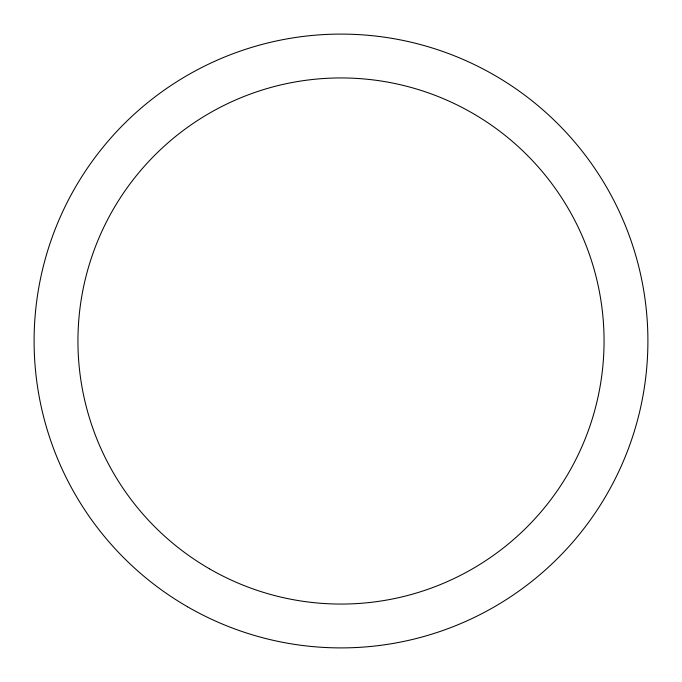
<?xml version="1.0" encoding="UTF-8"?>
<svg xmlns="http://www.w3.org/2000/svg" width="682" height="682" viewBox="0 0 682 682"><rect width="100%" height="100%" fill="white"/><g stroke="black" fill="none" stroke-linecap="round" stroke-linejoin="round"><path stroke-width="1.02" d="M187.55 606.784A306.9 306.9 0 0 0 647.9 341A306.9 306.9 0 0 0 187.55 75.216A306.9 306.9 0 0 0 187.55 606.784M209.468 568.814A263.056 263.056 0 0 0 604.056 341A263.056 263.056 0 0 0 209.468 113.186A263.056 263.056 0 0 0 209.468 568.814"/></g></svg>
